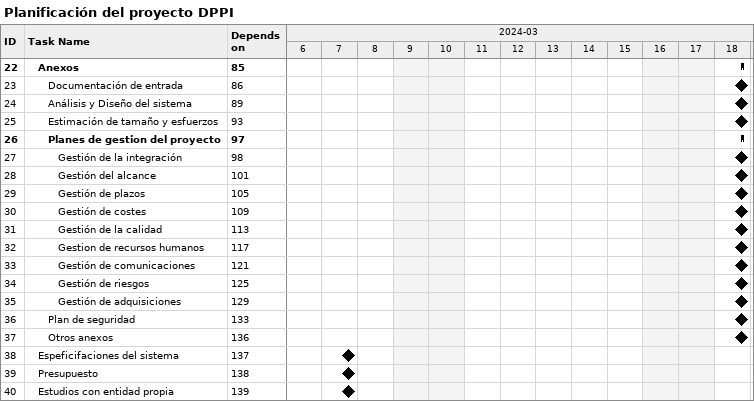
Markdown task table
Planificación del proyecto DPPI

| ID | Level | Task | Start | Finish | Predecessors |
|---|---|---|---|---|---|
| 22 | 2 | **Anexos** | 2024-03-18 | 2024-03-18 | 85 |
| 23 | 3 | Documentación de entrada (milestone) | 2024-03-18 | 2024-03-18 | 86 |
| 24 | 3 | Análisis y Diseño del sistema (milestone) | 2024-03-18 | 2024-03-18 | 89 |
| 25 | 3 | Estimación de tamaño y esfuerzos (milestone) | 2024-03-18 | 2024-03-18 | 93 |
| 26 | 3 | **Planes de gestion del proyecto** | 2024-03-18 | 2024-03-18 | 97 |
| 27 | 4 | Gestión de la integración (milestone) | 2024-03-18 | 2024-03-18 | 98 |
| 28 | 4 | Gestión del alcance (milestone) | 2024-03-18 | 2024-03-18 | 101 |
| 29 | 4 | Gestión de plazos (milestone) | 2024-03-18 | 2024-03-18 | 105 |
| 30 | 4 | Gestión de costes (milestone) | 2024-03-18 | 2024-03-18 | 109 |
| 31 | 4 | Gestión de la calidad (milestone) | 2024-03-18 | 2024-03-18 | 113 |
| 32 | 4 | Gestion de recursos humanos (milestone) | 2024-03-18 | 2024-03-18 | 117 |
| 33 | 4 | Gestión de comunicaciones (milestone) | 2024-03-18 | 2024-03-18 | 121 |
| 34 | 4 | Gestión de riesgos (milestone) | 2024-03-18 | 2024-03-18 | 125 |
| 35 | 4 | Gestión de adquisiciones (milestone) | 2024-03-18 | 2024-03-18 | 129 |
| 36 | 3 | Plan de seguridad (milestone) | 2024-03-18 | 2024-03-18 | 133 |
| 37 | 3 | Otros anexos (milestone) | 2024-03-18 | 2024-03-18 | 136 |
| 38 | 2 | Espeficifaciones del sistema (milestone) | 2024-03-07 | 2024-03-07 | 137 |
| 39 | 2 | Presupuesto (milestone) | 2024-03-07 | 2024-03-07 | 138 |
| 40 | 2 | Estudios con entidad propia (milestone) | 2024-03-07 | 2024-03-07 | 139 |
